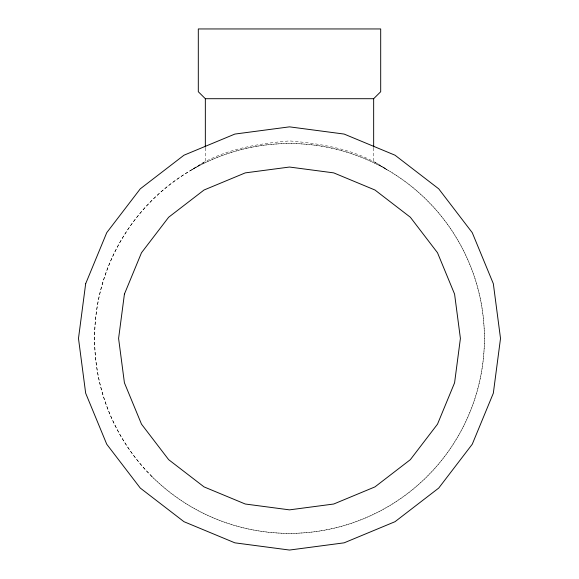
<?xml version="1.0" encoding="UTF-8"?>
<svg xmlns="http://www.w3.org/2000/svg" width="579" height="579" viewBox="0 0 579 579"><rect width="100%" height="100%" fill="white"/><g stroke="black" fill="none" stroke-linecap="round" stroke-linejoin="round"><path stroke-width="0.43" stroke-dasharray="2.9 2.17" d="M205.342 148L205.342 161.44L191.837 169.792M373.658 148L373.658 161.44L386.736 169.538M192.04 169.64A194.92 194.92 0 0 1 484.42 338.447A194.92 194.92 0 0 1 192.04 507.262A194.92 194.92 0 0 1 192.04 169.64C220.577 149.773 255.614 143.831 289.5 140.921C323.386 143.831 358.423 149.773 386.96 169.64M151.864 476.437A194.899 194.899 0 0 0 477.82 388.654A194.899 194.899 0 0 0 238.816 150.258A194.899 194.899 0 0 0 151.864 476.437"/><path stroke-width="0.87" d="M205.342 147.102L205.342 98.705L198.308 91.728L198.308 28.95L380.692 28.95L380.692 91.728L373.658 98.705L205.342 98.705M373.658 147.102L373.658 98.705M85.67 283.696L78.483 338.447L85.67 393.206L106.746 444.238L140.27 488.061L183.977 521.693L234.871 542.834L289.5 550.05L344.129 542.834L395.023 521.693L438.73 488.061L472.254 444.238L493.33 393.206L500.517 338.447L493.33 283.696L472.254 232.664L438.73 188.841L395.023 155.208L344.129 134.067L289.5 126.852L234.871 134.067L183.977 155.208L140.27 188.841L106.746 232.664L85.67 283.696M124.42 294.089L118.594 338.447L124.42 382.813L141.493 424.154L168.648 459.654L204.047 486.896L245.264 504.019L289.5 509.86L333.736 504.019L374.953 486.896L410.352 459.654L437.507 424.154L454.58 382.813L460.406 338.447L454.58 294.089L437.507 252.748L410.352 217.248L374.953 190.006L333.736 172.882L289.5 167.042L245.264 172.882L204.047 190.006L168.648 217.248L141.493 252.748L124.42 294.089"/></g></svg>
